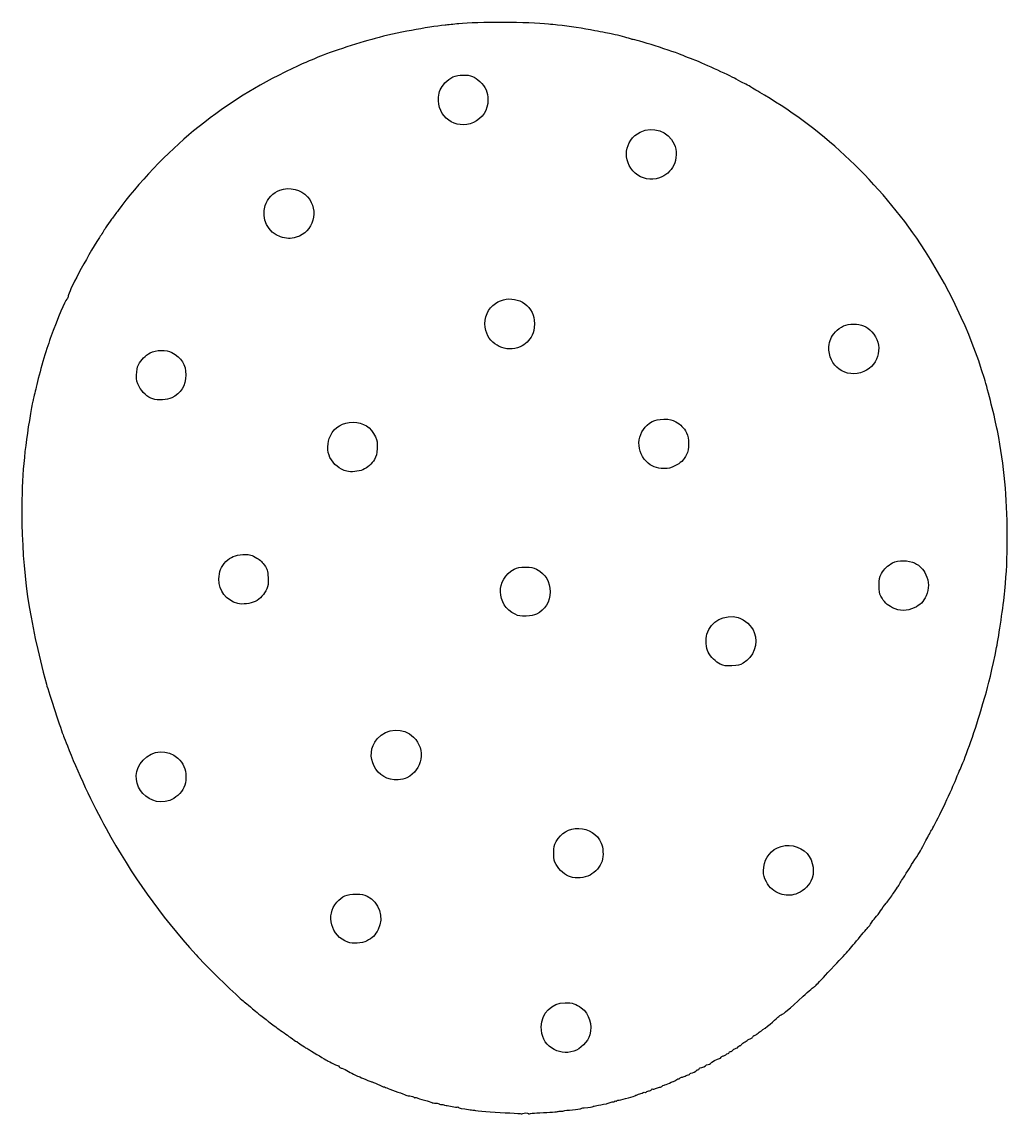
# Model space of a CAD drawing. Header units: centimetres. Extents: x -29.4 to 28.9, y -18.2 to 17.8.
# Drawn here: x -29.37 to 1, y -18.18 to 15.47 of the extents above; entities that cross this region are included whole.
import ezdxf

# ---------------------------------------------------------------- set-up
doc = ezdxf.new("R2010")
doc.units = ezdxf.units.CM
doc.header["$MEASUREMENT"] = 0
doc.layers.add('Layer 1', color=7, linetype='Continuous')

msp = doc.modelspace()

# ---------------------------------------------------------------- linework, layer by layer
at = {"layer": 'Layer 1'}
for points, knots in [([(-13.977, -18.17428), (-13.98546, -18.16583), (-14.14192, -18.15421), (-14.32471, -18.14845), (-14.32471, -18.14845), (-14.71915, -18.13603), (-15.19253, -18.10134), (-15.38552, -18.07071), (-15.38552, -18.07071), (-15.42918, -18.06378), (-15.50207, -18.05342), (-15.54751, -18.04768), (-15.54751, -18.04768), (-15.82382, -18.01279), (-15.90303, -17.9973), (-15.91649, -17.97553), (-15.91649, -17.97553), (-15.92478, -17.9621), (-15.94188, -17.95749), (-15.95448, -17.96527), (-15.95448, -17.96527), (-15.96708, -17.97306), (-16.03472, -17.96619), (-16.10479, -17.95001), (-16.10479, -17.95001), (-16.17486, -17.93382), (-16.25919, -17.9202), (-16.2922, -17.91974), (-16.2922, -17.91974), (-16.32521, -17.91928), (-16.35895, -17.908), (-16.36719, -17.89468), (-16.36719, -17.89468), (-16.37542, -17.88135), (-16.40397, -17.87737), (-16.43063, -17.88583), (-16.43063, -17.88583), (-16.45728, -17.89429), (-16.48675, -17.88882), (-16.49611, -17.87368), (-16.49611, -17.87368), (-16.50547, -17.85854), (-16.55766, -17.84615), (-16.6121, -17.84615), (-16.6121, -17.84615), (-16.66654, -17.84615), (-16.72239, -17.83576), (-16.73622, -17.82307), (-16.73622, -17.82307), (-16.75004, -17.81037), (-16.85065, -17.77898), (-16.95979, -17.75331), (-16.95979, -17.75331), (-17.06893, -17.72763), (-17.17259, -17.69532), (-17.19014, -17.6815), (-17.19014, -17.6815), (-17.2077, -17.66769), (-17.23366, -17.66355), (-17.24785, -17.67232), (-17.24785, -17.67232), (-17.26203, -17.68109), (-17.28015, -17.67772), (-17.28811, -17.66485), (-17.28811, -17.66485), (-17.29607, -17.65197), (-17.35285, -17.63339), (-17.4143, -17.62357), (-17.4143, -17.62357), (-17.47575, -17.61374), (-17.53852, -17.59687), (-17.55379, -17.58608), (-17.55379, -17.58608), (-17.56907, -17.57528), (-17.67086, -17.53847), (-17.78, -17.50426), (-17.78, -17.50426), (-17.88914, -17.47005), (-18.02421, -17.41987), (-18.08016, -17.39275), (-18.08016, -17.39275), (-18.1361, -17.36563), (-18.19448, -17.34344), (-18.20989, -17.34344), (-18.20989, -17.34344), (-18.22529, -17.34344), (-18.31349, -17.30772), (-18.40589, -17.26406), (-18.40589, -17.26406), (-18.49829, -17.22041), (-18.5813, -17.18469), (-18.59036, -17.18469), (-18.59036, -17.18469), (-18.59941, -17.18469), (-18.67975, -17.15359), (-18.76888, -17.11559), (-18.76888, -17.11559), (-18.85801, -17.07758), (-18.95475, -17.03712), (-18.98385, -17.02568), (-18.98385, -17.02568), (-19.07713, -16.989), (-19.21836, -16.91875), (-19.35427, -16.84142), (-19.35427, -16.84142), (-19.42703, -16.80002), (-19.50612, -16.76507), (-19.53003, -16.76375), (-19.53003, -16.76375), (-19.55394, -16.76243), (-19.58036, -16.74349), (-19.58873, -16.72167), (-19.58873, -16.72167), (-19.59711, -16.69984), (-19.62184, -16.68198), (-19.64368, -16.68198), (-19.64368, -16.68198), (-19.66552, -16.68198), (-19.7284, -16.65622), (-19.78341, -16.62474), (-19.78341, -16.62474), (-19.83843, -16.59326), (-19.91916, -16.5495), (-19.96281, -16.5275), (-19.96281, -16.5275), (-20.02841, -16.49444), (-20.34927, -16.30369), (-20.50521, -16.20505), (-20.50521, -16.20505), (-20.52704, -16.19124), (-20.58061, -16.1603), (-20.62427, -16.13629), (-20.62427, -16.13629), (-20.66793, -16.11229), (-20.74703, -16.05856), (-20.80006, -16.0169), (-20.80006, -16.0169), (-20.85308, -15.97523), (-20.90412, -15.94115), (-20.91346, -15.94115), (-20.91346, -15.94115), (-20.92281, -15.94115), (-21.0071, -15.88459), (-21.10077, -15.81547), (-21.10077, -15.81547), (-21.19445, -15.74635), (-21.37322, -15.61835), (-21.49805, -15.53104), (-21.49805, -15.53104), (-21.62287, -15.44373), (-21.75857, -15.34146), (-21.79959, -15.30377), (-21.79959, -15.30377), (-21.84062, -15.26609), (-21.91442, -15.20737), (-21.9636, -15.17328), (-21.9636, -15.17328), (-22.01278, -15.1392), (-22.1066, -15.06599), (-22.17208, -15.0106), (-22.17208, -15.0106), (-22.42172, -14.79943), (-22.47978, -14.75081), (-22.59359, -14.65755), (-22.59359, -14.65755), (-22.80292, -14.48604), (-23.74543, -13.56185), (-23.99834, -13.28011), (-23.99834, -13.28011), (-25.13475, -12.01421), (-25.95926, -10.85657), (-26.77652, -9.37948), (-26.77652, -9.37948), (-27.17091, -8.66668), (-27.6869, -7.56451), (-27.96565, -6.83948), (-27.96565, -6.83948), (-28.0132, -6.71579), (-28.06765, -6.57886), (-28.08664, -6.53521), (-28.08664, -6.53521), (-28.14694, -6.3966), (-28.54159, -5.19605), (-28.61284, -4.93448), (-28.61284, -4.93448), (-29.14966, -2.96375), (-29.36732, -1.45016), (-29.3696, 0.32799), (-29.3696, 0.32799), (-29.37105, 1.46091), (-29.30039, 2.27554), (-29.10313, 3.3999), (-29.10313, 3.3999), (-29.07377, 3.56724), (-29.03859, 3.75179), (-29.02495, 3.81), (-29.02495, 3.81), (-29.01131, 3.86821), (-28.96868, 4.05276), (-28.93022, 4.2201), (-28.93022, 4.2201), (-28.83577, 4.63108), (-28.61282, 5.39673), (-28.49491, 5.715), (-28.49491, 5.715), (-28.24227, 6.39696), (-28.0451, 6.86613), (-27.9863, 6.92523), (-27.9863, 6.92523), (-27.96084, 6.95083), (-27.94, 6.99695), (-27.94, 7.02771), (-27.94, 7.02771), (-27.94, 7.15303), (-27.3852, 8.19278), (-26.98012, 8.82663), (-26.98012, 8.82663), (-26.9187, 8.92275), (-26.83272, 9.05778), (-26.78906, 9.1267), (-26.78906, 9.1267), (-26.74541, 9.19562), (-26.66206, 9.31587), (-26.60385, 9.39393), (-26.60385, 9.39393), (-26.54565, 9.47199), (-26.45635, 9.59283), (-26.40542, 9.66246), (-26.40542, 9.66246), (-25.81384, 10.47123), (-24.85608, 11.47801), (-24.07637, 12.11069), (-24.07637, 12.11069), (-23.15139, 12.86127), (-22.32075, 13.39635), (-21.26591, 13.92114), (-21.26591, 13.92114), (-21.05128, 14.02793), (-20.75958, 14.16377), (-20.61768, 14.22302), (-20.61768, 14.22302), (-20.47578, 14.28228), (-20.33588, 14.34178), (-20.30677, 14.35526), (-20.30677, 14.35526), (-20.02174, 14.48729), (-19.01517, 14.82194), (-18.48115, 14.96223), (-18.48115, 14.96223), (-17.83023, 15.13323), (-16.86772, 15.31581), (-16.32479, 15.37126), (-16.32479, 15.37126), (-16.24476, 15.37943), (-16.05426, 15.39894), (-15.90146, 15.4146), (-15.90146, 15.4146), (-15.33316, 15.47284), (-13.7415, 15.4649), (-13.13656, 15.40079), (-13.13656, 15.40079), (-13.0638, 15.39308), (-12.93879, 15.37999), (-12.85875, 15.37172), (-12.85875, 15.37172), (-12.48858, 15.33342), (-12.07163, 15.27094), (-11.70781, 15.19923), (-11.70781, 15.19923), (-11.48953, 15.15621), (-11.24545, 15.10824), (-11.16542, 15.09264), (-11.16542, 15.09264), (-10.96217, 15.05301), (-10.71472, 14.9886), (-10.63625, 14.9549), (-10.63625, 14.9549), (-10.59987, 14.93928), (-10.56016, 14.92891), (-10.54801, 14.93186), (-10.54801, 14.93186), (-10.49265, 14.94531), (-9.25085, 14.54976), (-8.9826, 14.43323), (-8.9826, 14.43323), (-8.9244, 14.40795), (-8.78747, 14.35399), (-8.67833, 14.31332), (-8.67833, 14.31332), (-8.44518, 14.22644), (-7.60273, 13.84059), (-7.35542, 13.7074), (-7.35542, 13.7074), (-7.26083, 13.65646), (-7.14339, 13.59576), (-7.09445, 13.57251), (-7.09445, 13.57251), (-7.04551, 13.54925), (-6.96217, 13.50282), (-6.90925, 13.46933), (-6.90925, 13.46933), (-6.85632, 13.43584), (-6.66419, 13.32091), (-6.48229, 13.21394), (-6.48229, 13.21394), (-4.62468, 12.12155), (-2.91494, 10.49341), (-1.66791, 8.62933), (-1.66791, 8.62933), (-0.83489, 7.38412), (-0.14396, 5.92911), (0.30035, 4.4844), (0.30035, 4.4844), (0.40873, 4.13198), (0.62431, 3.26336), (0.69924, 2.87717), (0.69924, 2.87717), (0.91934, 1.74273), (1.00033, 0.87741), (0.99948, -0.33073), (0.99948, -0.33073), (0.99888, -1.17782), (0.98916, -1.40711), (0.92599, -2.06375), (0.92599, -2.06375), (0.88054, -2.53611), (0.75303, -3.41613), (0.67295, -3.81), (0.67295, -3.81), (0.54984, -4.41547), (0.40103, -5.0527), (0.33003, -5.27844), (0.33003, -5.27844), (0.30943, -5.34392), (0.27575, -5.45703), (0.25518, -5.52979), (0.25518, -5.52979), (0.09487, -6.09693), (-0.24221, -7.0846), (-0.39498, -7.43479), (-0.39498, -7.43479), (-0.40767, -7.4639), (-0.44352, -7.54511), (-0.47464, -7.61528), (-0.47464, -7.61528), (-0.50576, -7.68545), (-0.56525, -7.82832), (-0.60685, -7.93278), (-0.60685, -7.93278), (-0.73596, -8.25704), (-1.19842, -9.22354), (-1.31401, -9.41068), (-1.31401, -9.41068), (-1.34708, -9.46422), (-1.43196, -9.619), (-1.50263, -9.75464), (-1.50263, -9.75464), (-1.66286, -10.06214), (-1.67545, -10.08363), (-1.84547, -10.33989), (-1.84547, -10.33989), (-1.92187, -10.45504), (-1.98438, -10.55458), (-1.98438, -10.56109), (-1.98438, -10.56109), (-1.98438, -10.5676), (-2.04085, -10.65861), (-2.10987, -10.76333), (-2.10987, -10.76333), (-2.25044, -10.97664), (-2.29091, -11.04154), (-2.31935, -11.09927), (-2.31935, -11.09927), (-2.3301, -11.1211), (-2.34856, -11.15086), (-2.36038, -11.16542), (-2.36038, -11.16542), (-2.37219, -11.17997), (-2.43662, -11.27514), (-2.50355, -11.37692), (-2.50355, -11.37692), (-2.57049, -11.47869), (-2.67004, -11.61562), (-2.72478, -11.68119), (-2.72478, -11.68119), (-2.77952, -11.74676), (-2.85856, -11.8545), (-2.90043, -11.9206), (-2.90043, -11.9206), (-2.9423, -11.9867), (-3.01593, -12.08195), (-3.06404, -12.13227), (-3.06404, -12.13227), (-3.11216, -12.18258), (-3.17019, -12.25875), (-3.193, -12.30154), (-3.193, -12.30154), (-3.21581, -12.34433), (-3.255, -12.3979), (-3.28008, -12.4206), (-3.28008, -12.4206), (-3.30516, -12.4433), (-3.44321, -12.60475), (-3.58686, -12.77938), (-3.58686, -12.77938), (-3.9081, -13.16989), (-3.93972, -13.20507), (-4.52438, -13.82288), (-4.52438, -13.82288), (-4.72083, -14.03047), (-4.88752, -14.20922), (-4.89479, -14.22009), (-4.89479, -14.22009), (-4.90207, -14.23098), (-4.92197, -14.24464), (-4.93901, -14.25046), (-4.93901, -14.25046), (-4.95605, -14.25628), (-5.11326, -14.39201), (-5.28835, -14.55208), (-5.28835, -14.55208), (-5.74781, -14.97213), (-5.87679, -15.08149), (-5.96828, -15.12854), (-5.96828, -15.12854), (-6.013, -15.15154), (-6.06586, -15.18998), (-6.08575, -15.21395), (-6.08575, -15.21395), (-6.13114, -15.26863), (-6.47184, -15.54565), (-6.57623, -15.61275), (-6.57623, -15.61275), (-6.61915, -15.64034), (-6.67735, -15.68384), (-6.70556, -15.70942), (-6.70556, -15.70942), (-6.73377, -15.73501), (-6.7696, -15.75594), (-6.78519, -15.75594), (-6.78519, -15.75594), (-6.80077, -15.75594), (-6.82839, -15.77975), (-6.84657, -15.80885), (-6.84657, -15.80885), (-6.86474, -15.83796), (-6.89652, -15.86177), (-6.91719, -15.86177), (-6.91719, -15.86177), (-6.93785, -15.86177), (-6.97108, -15.87809), (-6.99102, -15.89803), (-6.99102, -15.89803), (-7.01096, -15.91797), (-7.06539, -15.95399), (-7.11197, -15.97808), (-7.11197, -15.97808), (-7.15855, -16.00217), (-7.19667, -16.03348), (-7.19667, -16.04766), (-7.19667, -16.04766), (-7.19667, -16.06184), (-7.2149, -16.07344), (-7.23718, -16.07344), (-7.23718, -16.07344), (-7.25947, -16.07344), (-7.28456, -16.0913), (-7.29293, -16.11313), (-7.29293, -16.11313), (-7.30131, -16.13495), (-7.32805, -16.15281), (-7.35237, -16.15281), (-7.35237, -16.15281), (-7.37668, -16.15281), (-7.41696, -16.17663), (-7.44188, -16.20573), (-7.44188, -16.20573), (-7.4668, -16.23483), (-7.50517, -16.25865), (-7.52714, -16.25865), (-7.52714, -16.25865), (-7.54911, -16.25865), (-7.56708, -16.27055), (-7.56708, -16.2851), (-7.56708, -16.2851), (-7.56708, -16.29966), (-7.58348, -16.31156), (-7.60353, -16.31156), (-7.60353, -16.31156), (-7.62358, -16.31156), (-7.6548, -16.32942), (-7.67292, -16.35125), (-7.67292, -16.35125), (-7.69103, -16.37308), (-7.72694, -16.39094), (-7.7527, -16.39094), (-7.7527, -16.39094), (-7.77847, -16.39094), (-7.8064, -16.4088), (-7.81478, -16.43063), (-7.81478, -16.43063), (-7.82315, -16.45245), (-7.84711, -16.47031), (-7.86802, -16.47031), (-7.86802, -16.47031), (-7.92312, -16.47031), (-8.12714, -16.58356), (-8.1421, -16.62245), (-8.1421, -16.62245), (-8.1491, -16.64064), (-8.18332, -16.65552), (-8.21814, -16.65552), (-8.21814, -16.65552), (-8.25297, -16.65552), (-8.28155, -16.66445), (-8.28166, -16.67536), (-8.28166, -16.67536), (-8.28191, -16.69913), (-8.41004, -16.76135), (-8.45871, -16.76135), (-8.45871, -16.76135), (-8.47764, -16.76135), (-8.49313, -16.77326), (-8.49313, -16.78781), (-8.49313, -16.78781), (-8.49313, -16.80236), (-8.51098, -16.81427), (-8.53281, -16.81427), (-8.53281, -16.81427), (-8.55464, -16.81427), (-8.57259, -16.8232), (-8.57271, -16.83411), (-8.57271, -16.83411), (-8.57295, -16.85788), (-8.70108, -16.9201), (-8.74975, -16.9201), (-8.74975, -16.9201), (-8.76868, -16.9201), (-8.78417, -16.93201), (-8.78417, -16.94656), (-8.78417, -16.94656), (-8.78417, -16.96111), (-8.79905, -16.97309), (-8.81724, -16.97318), (-8.81724, -16.97318), (-8.83543, -16.97327), (-8.88483, -16.99135), (-8.92701, -17.01334), (-8.92701, -17.01334), (-8.96919, -17.03534), (-9.0099, -17.04715), (-9.01747, -17.03958), (-9.01747, -17.03958), (-9.02503, -17.03201), (-9.05303, -17.04555), (-9.07968, -17.06967), (-9.07968, -17.06967), (-9.10632, -17.09378), (-9.12813, -17.10491), (-9.12813, -17.09438), (-9.12813, -17.09438), (-9.12813, -17.08386), (-9.16384, -17.10068), (-9.2075, -17.13177), (-9.2075, -17.13177), (-9.25116, -17.16286), (-9.28688, -17.18247), (-9.28688, -17.17536), (-9.28688, -17.17536), (-9.28688, -17.16824), (-9.34108, -17.19124), (-9.40734, -17.22647), (-9.40734, -17.22647), (-9.47359, -17.2617), (-9.54999, -17.29052), (-9.57711, -17.29052), (-9.57711, -17.29052), (-9.60423, -17.29052), (-9.63085, -17.30379), (-9.63625, -17.32), (-9.63625, -17.32), (-9.64166, -17.33622), (-9.67689, -17.35286), (-9.71454, -17.357), (-9.71454, -17.357), (-9.7522, -17.36113), (-9.80854, -17.37818), (-9.83976, -17.39489), (-9.83976, -17.39489), (-9.87097, -17.41159), (-9.90825, -17.418), (-9.92261, -17.40913), (-9.92261, -17.40913), (-9.93696, -17.40026), (-9.95486, -17.40904), (-9.96239, -17.42865), (-9.96239, -17.42865), (-9.96991, -17.44825), (-10.00852, -17.46697), (-10.04819, -17.47024), (-10.04819, -17.47024), (-10.08786, -17.47351), (-10.12431, -17.48806), (-10.12919, -17.50258), (-10.12919, -17.50258), (-10.13407, -17.5171), (-10.14895, -17.52225), (-10.16226, -17.51402), (-10.16226, -17.51402), (-10.17557, -17.50579), (-10.20134, -17.50836), (-10.21953, -17.51973), (-10.21953, -17.51973), (-10.23772, -17.53109), (-10.26842, -17.54278), (-10.28774, -17.54571), (-10.28774, -17.54571), (-10.30707, -17.54864), (-10.34279, -17.55985), (-10.36712, -17.57062), (-10.36712, -17.57062), (-10.39145, -17.5814), (-10.41731, -17.59228), (-10.42458, -17.59479), (-10.42458, -17.59479), (-10.43186, -17.59731), (-10.45567, -17.60719), (-10.4775, -17.61676), (-10.4775, -17.61676), (-10.57799, -17.66083), (-10.96249, -17.76449), (-10.9816, -17.75268), (-10.9816, -17.75268), (-10.99338, -17.7454), (-11.01061, -17.75175), (-11.0199, -17.76677), (-11.0199, -17.76677), (-11.02918, -17.7818), (-11.04704, -17.78775), (-11.05958, -17.78), (-11.05958, -17.78), (-11.07212, -17.77225), (-11.08998, -17.7782), (-11.09927, -17.79323), (-11.09927, -17.79323), (-11.10856, -17.80825), (-11.12624, -17.81432), (-11.13857, -17.8067), (-11.13857, -17.8067), (-11.15089, -17.79908), (-11.19472, -17.80701), (-11.23596, -17.82431), (-11.23596, -17.82431), (-11.2772, -17.84161), (-11.3288, -17.85875), (-11.35062, -17.8624), (-11.35062, -17.8624), (-11.62489, -17.90822), (-11.73699, -17.93185), (-11.75982, -17.94868), (-11.75982, -17.94868), (-11.78659, -17.9684), (-11.85195, -17.97737), (-12.03854, -17.98693), (-12.03854, -17.98693), (-12.08947, -17.98953), (-12.13879, -18.00219), (-12.14812, -18.01505), (-12.14812, -18.01505), (-12.15746, -18.02791), (-12.27052, -18.04376), (-12.39936, -18.05028), (-12.39936, -18.05028), (-12.5282, -18.05679), (-12.64558, -18.07077), (-12.6602, -18.08134), (-12.6602, -18.08134), (-12.67481, -18.09192), (-12.71654, -18.09763), (-12.75292, -18.09404), (-12.75292, -18.09404), (-12.7893, -18.09045), (-12.83692, -18.09466), (-12.85875, -18.10339), (-12.85875, -18.10339), (-12.88058, -18.11213), (-12.98773, -18.12293), (-13.09688, -18.1274), (-13.09688, -18.1274), (-13.20602, -18.13188), (-13.3847, -18.13937), (-13.49395, -18.14406), (-13.49395, -18.14406), (-13.6032, -18.14876), (-13.70738, -18.16174), (-13.72546, -18.17291), (-13.72546, -18.17291), (-13.74354, -18.18408), (-13.75833, -18.18211), (-13.75833, -18.16851), (-13.75833, -18.16851), (-13.75833, -18.13709), (-13.8944, -18.13539), (-13.93275, -18.16633), (-13.93275, -18.16633), (-13.94864, -18.17915), (-13.96855, -18.18273), (-13.977, -18.17428)], [0, 0, 0, 0, 0.00561798, 0.00561798, 0.00561798, 0.00561798, 0.01123596, 0.01123596, 0.01123596, 0.01123596, 0.01685393, 0.01685393, 0.01685393, 0.01685393, 0.02247191, 0.02247191, 0.02247191, 0.02247191, 0.02808989, 0.02808989, 0.02808989, 0.02808989, 0.03370787, 0.03370787, 0.03370787, 0.03370787, 0.03932584, 0.03932584, 0.03932584, 0.03932584, 0.04494382, 0.04494382, 0.04494382, 0.04494382, 0.0505618, 0.0505618, 0.0505618, 0.0505618, 0.05617978, 0.05617978, 0.05617978, 0.05617978, 0.06179775, 0.06179775, 0.06179775, 0.06179775, 0.06741573, 0.06741573, 0.06741573, 0.06741573, 0.07303371, 0.07303371, 0.07303371, 0.07303371, 0.07865169, 0.07865169, 0.07865169, 0.07865169, 0.08426966, 0.08426966, 0.08426966, 0.08426966, 0.08988764, 0.08988764, 0.08988764, 0.08988764, 0.09550562, 0.09550562, 0.09550562, 0.09550562, 0.1011236, 0.1011236, 0.1011236, 0.1011236, 0.10674157, 0.10674157, 0.10674157, 0.10674157, 0.11235955, 0.11235955, 0.11235955, 0.11235955, 0.11797753, 0.11797753, 0.11797753, 0.11797753, 0.12359551, 0.12359551, 0.12359551, 0.12359551, 0.12921348, 0.12921348, 0.12921348, 0.12921348, 0.13483146, 0.13483146, 0.13483146, 0.13483146, 0.14044944, 0.14044944, 0.14044944, 0.14044944, 0.14606742, 0.14606742, 0.14606742, 0.14606742, 0.15168539, 0.15168539, 0.15168539, 0.15168539, 0.15730337, 0.15730337, 0.15730337, 0.15730337, 0.16292135, 0.16292135, 0.16292135, 0.16292135, 0.16853933, 0.16853933, 0.16853933, 0.16853933, 0.1741573, 0.1741573, 0.1741573, 0.1741573, 0.17977528, 0.17977528, 0.17977528, 0.17977528, 0.18539326, 0.18539326, 0.18539326, 0.18539326, 0.19101124, 0.19101124, 0.19101124, 0.19101124, 0.19662921, 0.19662921, 0.19662921, 0.19662921, 0.20224719, 0.20224719, 0.20224719, 0.20224719, 0.20786517, 0.20786517, 0.20786517, 0.20786517, 0.21348315, 0.21348315, 0.21348315, 0.21348315, 0.21910112, 0.21910112, 0.21910112, 0.21910112, 0.2247191, 0.2247191, 0.2247191, 0.2247191, 0.23033708, 0.23033708, 0.23033708, 0.23033708, 0.23595506, 0.23595506, 0.23595506, 0.23595506, 0.24157303, 0.24157303, 0.24157303, 0.24157303, 0.24719101, 0.24719101, 0.24719101, 0.24719101, 0.25280899, 0.25280899, 0.25280899, 0.25280899, 0.25842697, 0.25842697, 0.25842697, 0.25842697, 0.26404494, 0.26404494, 0.26404494, 0.26404494, 0.26966292, 0.26966292, 0.26966292, 0.26966292, 0.2752809, 0.2752809, 0.2752809, 0.2752809, 0.28089888, 0.28089888, 0.28089888, 0.28089888, 0.28651685, 0.28651685, 0.28651685, 0.28651685, 0.29213483, 0.29213483, 0.29213483, 0.29213483, 0.29775281, 0.29775281, 0.29775281, 0.29775281, 0.30337079, 0.30337079, 0.30337079, 0.30337079, 0.30898876, 0.30898876, 0.30898876, 0.30898876, 0.31460674, 0.31460674, 0.31460674, 0.31460674, 0.32022472, 0.32022472, 0.32022472, 0.32022472, 0.3258427, 0.3258427, 0.3258427, 0.3258427, 0.33146067, 0.33146067, 0.33146067, 0.33146067, 0.33707865, 0.33707865, 0.33707865, 0.33707865, 0.34269663, 0.34269663, 0.34269663, 0.34269663, 0.34831461, 0.34831461, 0.34831461, 0.34831461, 0.35393258, 0.35393258, 0.35393258, 0.35393258, 0.35955056, 0.35955056, 0.35955056, 0.35955056, 0.36516854, 0.36516854, 0.36516854, 0.36516854, 0.37078652, 0.37078652, 0.37078652, 0.37078652, 0.37640449, 0.37640449, 0.37640449, 0.37640449, 0.38202247, 0.38202247, 0.38202247, 0.38202247, 0.38764045, 0.38764045, 0.38764045, 0.38764045, 0.39325843, 0.39325843, 0.39325843, 0.39325843, 0.3988764, 0.3988764, 0.3988764, 0.3988764, 0.40449438, 0.40449438, 0.40449438, 0.40449438, 0.41011236, 0.41011236, 0.41011236, 0.41011236, 0.41573034, 0.41573034, 0.41573034, 0.41573034, 0.42134831, 0.42134831, 0.42134831, 0.42134831, 0.42696629, 0.42696629, 0.42696629, 0.42696629, 0.43258427, 0.43258427, 0.43258427, 0.43258427, 0.43820225, 0.43820225, 0.43820225, 0.43820225, 0.44382022, 0.44382022, 0.44382022, 0.44382022, 0.4494382, 0.4494382, 0.4494382, 0.4494382, 0.45505618, 0.45505618, 0.45505618, 0.45505618, 0.46067416, 0.46067416, 0.46067416, 0.46067416, 0.46629213, 0.46629213, 0.46629213, 0.46629213, 0.47191011, 0.47191011, 0.47191011, 0.47191011, 0.47752809, 0.47752809, 0.47752809, 0.47752809, 0.48314607, 0.48314607, 0.48314607, 0.48314607, 0.48876404, 0.48876404, 0.48876404, 0.48876404, 0.49438202, 0.49438202, 0.49438202, 0.49438202, 0.5, 0.5, 0.5, 0.5, 0.50561798, 0.50561798, 0.50561798, 0.50561798, 0.51123596, 0.51123596, 0.51123596, 0.51123596, 0.51685393, 0.51685393, 0.51685393, 0.51685393, 0.52247191, 0.52247191, 0.52247191, 0.52247191, 0.52808989, 0.52808989, 0.52808989, 0.52808989, 0.53370787, 0.53370787, 0.53370787, 0.53370787, 0.53932584, 0.53932584, 0.53932584, 0.53932584, 0.54494382, 0.54494382, 0.54494382, 0.54494382, 0.5505618, 0.5505618, 0.5505618, 0.5505618, 0.55617978, 0.55617978, 0.55617978, 0.55617978, 0.56179775, 0.56179775, 0.56179775, 0.56179775, 0.56741573, 0.56741573, 0.56741573, 0.56741573, 0.57303371, 0.57303371, 0.57303371, 0.57303371, 0.57865169, 0.57865169, 0.57865169, 0.57865169, 0.58426966, 0.58426966, 0.58426966, 0.58426966, 0.58988764, 0.58988764, 0.58988764, 0.58988764, 0.59550562, 0.59550562, 0.59550562, 0.59550562, 0.6011236, 0.6011236, 0.6011236, 0.6011236, 0.60674157, 0.60674157, 0.60674157, 0.60674157, 0.61235955, 0.61235955, 0.61235955, 0.61235955, 0.61797753, 0.61797753, 0.61797753, 0.61797753, 0.62359551, 0.62359551, 0.62359551, 0.62359551, 0.62921348, 0.62921348, 0.62921348, 0.62921348, 0.63483146, 0.63483146, 0.63483146, 0.63483146, 0.64044944, 0.64044944, 0.64044944, 0.64044944, 0.64606742, 0.64606742, 0.64606742, 0.64606742, 0.65168539, 0.65168539, 0.65168539, 0.65168539, 0.65730337, 0.65730337, 0.65730337, 0.65730337, 0.66292135, 0.66292135, 0.66292135, 0.66292135, 0.66853933, 0.66853933, 0.66853933, 0.66853933, 0.6741573, 0.6741573, 0.6741573, 0.6741573, 0.67977528, 0.67977528, 0.67977528, 0.67977528, 0.68539326, 0.68539326, 0.68539326, 0.68539326, 0.69101124, 0.69101124, 0.69101124, 0.69101124, 0.69662921, 0.69662921, 0.69662921, 0.69662921, 0.70224719, 0.70224719, 0.70224719, 0.70224719, 0.70786517, 0.70786517, 0.70786517, 0.70786517, 0.71348315, 0.71348315, 0.71348315, 0.71348315, 0.71910112, 0.71910112, 0.71910112, 0.71910112, 0.7247191, 0.7247191, 0.7247191, 0.7247191, 0.73033708, 0.73033708, 0.73033708, 0.73033708, 0.73595506, 0.73595506, 0.73595506, 0.73595506, 0.74157303, 0.74157303, 0.74157303, 0.74157303, 0.74719101, 0.74719101, 0.74719101, 0.74719101, 0.75280899, 0.75280899, 0.75280899, 0.75280899, 0.75842697, 0.75842697, 0.75842697, 0.75842697, 0.76404494, 0.76404494, 0.76404494, 0.76404494, 0.76966292, 0.76966292, 0.76966292, 0.76966292, 0.7752809, 0.7752809, 0.7752809, 0.7752809, 0.78089888, 0.78089888, 0.78089888, 0.78089888, 0.78651685, 0.78651685, 0.78651685, 0.78651685, 0.79213483, 0.79213483, 0.79213483, 0.79213483, 0.79775281, 0.79775281, 0.79775281, 0.79775281, 0.80337079, 0.80337079, 0.80337079, 0.80337079, 0.80898876, 0.80898876, 0.80898876, 0.80898876, 0.81460674, 0.81460674, 0.81460674, 0.81460674, 0.82022472, 0.82022472, 0.82022472, 0.82022472, 0.8258427, 0.8258427, 0.8258427, 0.8258427, 0.83146067, 0.83146067, 0.83146067, 0.83146067, 0.83707865, 0.83707865, 0.83707865, 0.83707865, 0.84269663, 0.84269663, 0.84269663, 0.84269663, 0.84831461, 0.84831461, 0.84831461, 0.84831461, 0.85393258, 0.85393258, 0.85393258, 0.85393258, 0.85955056, 0.85955056, 0.85955056, 0.85955056, 0.86516854, 0.86516854, 0.86516854, 0.86516854, 0.87078652, 0.87078652, 0.87078652, 0.87078652, 0.87640449, 0.87640449, 0.87640449, 0.87640449, 0.88202247, 0.88202247, 0.88202247, 0.88202247, 0.88764045, 0.88764045, 0.88764045, 0.88764045, 0.89325843, 0.89325843, 0.89325843, 0.89325843, 0.8988764, 0.8988764, 0.8988764, 0.8988764, 0.90449438, 0.90449438, 0.90449438, 0.90449438, 0.91011236, 0.91011236, 0.91011236, 0.91011236, 0.91573034, 0.91573034, 0.91573034, 0.91573034, 0.92134831, 0.92134831, 0.92134831, 0.92134831, 0.92696629, 0.92696629, 0.92696629, 0.92696629, 0.93258427, 0.93258427, 0.93258427, 0.93258427, 0.93820225, 0.93820225, 0.93820225, 0.93820225, 0.94382022, 0.94382022, 0.94382022, 0.94382022, 0.9494382, 0.9494382, 0.9494382, 0.9494382, 0.95505618, 0.95505618, 0.95505618, 0.95505618, 0.96067416, 0.96067416, 0.96067416, 0.96067416, 0.96629213, 0.96629213, 0.96629213, 0.96629213, 0.97191011, 0.97191011, 0.97191011, 0.97191011, 0.97752809, 0.97752809, 0.97752809, 0.97752809, 0.98314607, 0.98314607, 0.98314607, 0.98314607, 0.98876404, 0.98876404, 0.98876404, 0.98876404, 1, 1, 1, 1]), ([(-15.45167, 12.37232), (-15.17288, 12.4952), (-15.00239, 12.76011), (-15.00239, 13.07042), (-15.00239, 13.07042), (-15.00239, 13.30479), (-15.07761, 13.47564), (-15.25082, 13.63467), (-15.25082, 13.63467), (-15.42221, 13.79204), (-15.5312, 13.83405), (-15.76917, 13.83447), (-15.76917, 13.83447), (-16.00584, 13.83489), (-16.17791, 13.76009), (-16.33159, 13.58999), (-16.33159, 13.58999), (-16.46794, 13.43907), (-16.51509, 13.33426), (-16.52996, 13.14908), (-16.52996, 13.14908), (-16.57823, 12.54765), (-15.99958, 12.13081), (-15.45167, 12.37232)], [0, 0, 0, 0, 0.14285714, 0.14285714, 0.14285714, 0.14285714, 0.28571429, 0.28571429, 0.28571429, 0.28571429, 0.42857143, 0.42857143, 0.42857143, 0.42857143, 0.57142857, 0.57142857, 0.57142857, 0.57142857, 0.71428571, 0.71428571, 0.71428571, 0.71428571, 1, 1, 1, 1]), ([(-9.71192, 10.66716), (-9.53702, 10.72364), (-9.36284, 10.8773), (-9.27587, 11.05184), (-9.27587, 11.05184), (-9.18654, 11.2311), (-9.18048, 11.52632), (-9.26241, 11.70781), (-9.26241, 11.70781), (-9.44086, 12.10317), (-9.92137, 12.27262), (-10.31136, 12.07774), (-10.31136, 12.07774), (-10.80456, 11.83129), (-10.88269, 11.18207), (-10.46356, 10.81313), (-10.46356, 10.81313), (-10.25443, 10.62904), (-9.98933, 10.57756), (-9.71192, 10.66716)], [0, 0, 0, 0, 0.16666667, 0.16666667, 0.16666667, 0.16666667, 0.33333333, 0.33333333, 0.33333333, 0.33333333, 0.5, 0.5, 0.5, 0.5, 0.66666667, 0.66666667, 0.66666667, 0.66666667, 1, 1, 1, 1]), ([(-20.91092, 8.83691), (-20.384, 8.99339), (-20.1954, 9.66227), (-20.56107, 10.07769), (-20.56107, 10.07769), (-20.76719, 10.31186), (-21.10568, 10.39462), (-21.4197, 10.28763), (-21.4197, 10.28763), (-21.61315, 10.22171), (-21.81173, 10.01289), (-21.86931, 9.81481), (-21.86931, 9.81481), (-21.99145, 9.39466), (-21.79095, 8.9828), (-21.39824, 8.84713), (-21.39824, 8.84713), (-21.22757, 8.78817), (-21.0851, 8.78518), (-20.91092, 8.83691)], [0, 0, 0, 0, 0.16666667, 0.16666667, 0.16666667, 0.16666667, 0.33333333, 0.33333333, 0.33333333, 0.33333333, 0.5, 0.5, 0.5, 0.5, 0.66666667, 0.66666667, 0.66666667, 0.66666667, 1, 1, 1, 1]), ([(-14.01043, 5.46059), (-13.852, 5.53067), (-13.71866, 5.65824), (-13.64105, 5.81398), (-13.64105, 5.81398), (-13.58492, 5.92662), (-13.57313, 5.98752), (-13.57313, 6.16479), (-13.57313, 6.16479), (-13.57313, 6.34206), (-13.58492, 6.40296), (-13.64105, 6.51561), (-13.64105, 6.51561), (-13.86578, 6.96658), (-14.46317, 7.07532), (-14.85002, 6.73566), (-14.85002, 6.73566), (-15.05447, 6.55615), (-15.14885, 6.22724), (-15.07188, 5.96247), (-15.07188, 5.96247), (-14.93815, 5.50247), (-14.44398, 5.26881), (-14.01043, 5.46059)], [0, 0, 0, 0, 0.14285714, 0.14285714, 0.14285714, 0.14285714, 0.28571429, 0.28571429, 0.28571429, 0.28571429, 0.42857143, 0.42857143, 0.42857143, 0.42857143, 0.57142857, 0.57142857, 0.57142857, 0.57142857, 0.71428571, 0.71428571, 0.71428571, 0.71428571, 1, 1, 1, 1]), ([(-3.42173, 4.69554), (-2.93316, 4.91115), (-2.8036, 5.54212), (-3.16983, 5.92234), (-3.16983, 5.92234), (-3.33223, 6.09094), (-3.49836, 6.16191), (-3.73063, 6.16191), (-3.73063, 6.16191), (-3.96732, 6.16191), (-4.13962, 6.0869), (-4.29305, 5.91707), (-4.29305, 5.91707), (-4.43223, 5.76301), (-4.47784, 5.6584), (-4.49198, 5.46078), (-4.49198, 5.46078), (-4.53417, 4.8711), (-3.95778, 4.45898), (-3.42173, 4.69554)], [0, 0, 0, 0, 0.16666667, 0.16666667, 0.16666667, 0.16666667, 0.33333333, 0.33333333, 0.33333333, 0.33333333, 0.5, 0.5, 0.5, 0.5, 0.66666667, 0.66666667, 0.66666667, 0.66666667, 1, 1, 1, 1]), ([(-24.75177, 3.88647), (-24.46861, 4.02073), (-24.31674, 4.26647), (-24.31579, 4.59194), (-24.31579, 4.59194), (-24.31487, 4.90938), (-24.45187, 5.12973), (-24.74589, 5.28369), (-24.74589, 5.28369), (-24.91491, 5.3722), (-25.23314, 5.36707), (-25.41323, 5.27294), (-25.41323, 5.27294), (-25.57133, 5.1903), (-25.68995, 5.06986), (-25.77262, 4.90802), (-25.77262, 4.90802), (-25.81957, 4.81611), (-25.83379, 4.74329), (-25.835, 4.58872), (-25.835, 4.58872), (-25.83635, 4.41632), (-25.82546, 4.36676), (-25.75672, 4.23228), (-25.75672, 4.23228), (-25.67211, 4.06678), (-25.4924, 3.90527), (-25.33724, 3.85529), (-25.33724, 3.85529), (-25.17569, 3.80325), (-24.89585, 3.81816), (-24.75177, 3.88647)], [0, 0, 0, 0, 0.11111111, 0.11111111, 0.11111111, 0.11111111, 0.22222222, 0.22222222, 0.22222222, 0.22222222, 0.33333333, 0.33333333, 0.33333333, 0.33333333, 0.44444444, 0.44444444, 0.44444444, 0.44444444, 0.55555556, 0.55555556, 0.55555556, 0.55555556, 0.66666667, 0.66666667, 0.66666667, 0.66666667, 0.77777778, 0.77777778, 0.77777778, 0.77777778, 1, 1, 1, 1]), ([(-18.86179, 1.67308), (-18.70431, 1.74306), (-18.58658, 1.84723), (-18.50212, 1.99134), (-18.50212, 1.99134), (-18.44537, 2.08818), (-18.42929, 2.15453), (-18.42009, 2.32981), (-18.42009, 2.32981), (-18.41003, 2.5214), (-18.41669, 2.56499), (-18.475, 2.68943), (-18.475, 2.68943), (-18.61176, 2.98129), (-18.84712, 3.13459), (-19.15912, 3.13505), (-19.15912, 3.13505), (-19.48449, 3.13553), (-19.72776, 2.99125), (-19.86179, 2.7183), (-19.86179, 2.7183), (-19.96094, 2.51638), (-19.96545, 2.23267), (-19.87241, 2.05052), (-19.87241, 2.05052), (-19.76317, 1.83667), (-19.57592, 1.68254), (-19.35427, 1.624), (-19.35427, 1.624), (-19.2322, 1.59177), (-18.99062, 1.61584), (-18.86179, 1.67308)], [0, 0, 0, 0, 0.11111111, 0.11111111, 0.11111111, 0.11111111, 0.22222222, 0.22222222, 0.22222222, 0.22222222, 0.33333333, 0.33333333, 0.33333333, 0.33333333, 0.44444444, 0.44444444, 0.44444444, 0.44444444, 0.55555556, 0.55555556, 0.55555556, 0.55555556, 0.66666667, 0.66666667, 0.66666667, 0.66666667, 0.77777778, 0.77777778, 0.77777778, 0.77777778, 1, 1, 1, 1]), ([(-9.23924, 1.78747), (-9.06746, 1.87331), (-8.97657, 1.96313), (-8.88244, 2.14004), (-8.88244, 2.14004), (-8.79938, 2.29616), (-8.79938, 2.65155), (-8.88244, 2.80766), (-8.88244, 2.80766), (-8.97129, 2.97466), (-9.0576, 3.06428), (-9.21193, 3.14976), (-9.21193, 3.14976), (-9.3374, 3.21927), (-9.37791, 3.22788), (-9.57792, 3.22755), (-9.57792, 3.22755), (-9.77048, 3.22723), (-9.82235, 3.21692), (-9.93875, 3.15584), (-9.93875, 3.15584), (-10.39825, 2.91473), (-10.49018, 2.29787), (-10.12154, 1.92924), (-10.12154, 1.92924), (-9.96154, 1.76924), (-9.81879, 1.71157), (-9.57553, 1.70865), (-9.57553, 1.70865), (-9.43141, 1.70692), (-9.37307, 1.7206), (-9.23924, 1.78747)], [0, 0, 0, 0, 0.11111111, 0.11111111, 0.11111111, 0.11111111, 0.22222222, 0.22222222, 0.22222222, 0.22222222, 0.33333333, 0.33333333, 0.33333333, 0.33333333, 0.44444444, 0.44444444, 0.44444444, 0.44444444, 0.55555556, 0.55555556, 0.55555556, 0.55555556, 0.66666667, 0.66666667, 0.66666667, 0.66666667, 0.77777778, 0.77777778, 0.77777778, 0.77777778, 1, 1, 1, 1]), ([(-22.17765, -2.38407), (-22.02541, -2.30692), (-21.89395, -2.1658), (-21.82126, -2.00149), (-21.82126, -2.00149), (-21.77845, -1.90469), (-21.77113, -1.8417), (-21.78033, -1.64923), (-21.78033, -1.64923), (-21.79101, -1.42592), (-21.7966, -1.40765), (-21.89851, -1.26304), (-21.89851, -1.26304), (-21.98117, -1.14575), (-22.04397, -1.09117), (-22.17478, -1.02291), (-22.17478, -1.02291), (-22.33307, -0.94031), (-22.35781, -0.93521), (-22.55573, -0.94434), (-22.55573, -0.94434), (-22.80202, -0.95571), (-22.92816, -1.00743), (-23.08007, -1.15934), (-23.08007, -1.15934), (-23.23088, -1.31015), (-23.29519, -1.47003), (-23.29486, -1.69333), (-23.29486, -1.69333), (-23.2943, -2.06676), (-23.07785, -2.34882), (-22.71448, -2.44965), (-22.71448, -2.44965), (-22.57897, -2.48725), (-22.31846, -2.45542), (-22.17765, -2.38407)], [0, 0, 0, 0, 0.1, 0.1, 0.1, 0.1, 0.2, 0.2, 0.2, 0.2, 0.3, 0.3, 0.3, 0.3, 0.4, 0.4, 0.4, 0.4, 0.5, 0.5, 0.5, 0.5, 0.6, 0.6, 0.6, 0.6, 0.7, 0.7, 0.7, 0.7, 0.8, 0.8, 0.8, 0.8, 1, 1, 1, 1]), ([(-13.50786, -2.7782), (-13.24557, -2.65016), (-13.08768, -2.39273), (-13.08589, -2.09021), (-13.08589, -2.09021), (-13.08405, -1.77986), (-13.22948, -1.53962), (-13.50698, -1.39456), (-13.50698, -1.39456), (-13.61751, -1.33679), (-13.67409, -1.32541), (-13.85094, -1.32541), (-13.85094, -1.32541), (-14.02801, -1.32541), (-14.08461, -1.33682), (-14.19728, -1.39523), (-14.19728, -1.39523), (-14.77037, -1.69231), (-14.75359, -2.49941), (-14.16844, -2.78244), (-14.16844, -2.78244), (-14.05559, -2.83703), (-14.00503, -2.84518), (-13.82448, -2.83793), (-13.82448, -2.83793), (-13.68344, -2.83227), (-13.57779, -2.81234), (-13.50786, -2.7782)], [0, 0, 0, 0, 0.125, 0.125, 0.125, 0.125, 0.25, 0.25, 0.25, 0.25, 0.375, 0.375, 0.375, 0.375, 0.5, 0.5, 0.5, 0.5, 0.625, 0.625, 0.625, 0.625, 0.75, 0.75, 0.75, 0.75, 1, 1, 1, 1]), ([(-1.86531, -2.58299), (-1.67426, -2.49149), (-1.58654, -2.40252), (-1.49682, -2.20927), (-1.49682, -2.20927), (-1.39977, -2.00021), (-1.40256, -1.77457), (-1.50482, -1.56104), (-1.50482, -1.56104), (-1.59074, -1.38164), (-1.67936, -1.28941), (-1.85208, -1.19961), (-1.85208, -1.19961), (-2.01912, -1.11277), (-2.36964, -1.11105), (-2.52985, -1.19629), (-2.52985, -1.19629), (-2.69685, -1.28514), (-2.78646, -1.37146), (-2.87195, -1.52578), (-2.87195, -1.52578), (-2.94143, -1.65122), (-2.95007, -1.69182), (-2.94979, -1.89177), (-2.94979, -1.89177), (-2.94953, -2.07197), (-2.93795, -2.13831), (-2.89152, -2.22558), (-2.89152, -2.22558), (-2.79739, -2.4025), (-2.7065, -2.49231), (-2.53471, -2.57815), (-2.53471, -2.57815), (-2.31125, -2.68982), (-2.09168, -2.6914), (-1.86531, -2.58299)], [0, 0, 0, 0, 0.1, 0.1, 0.1, 0.1, 0.2, 0.2, 0.2, 0.2, 0.3, 0.3, 0.3, 0.3, 0.4, 0.4, 0.4, 0.4, 0.5, 0.5, 0.5, 0.5, 0.6, 0.6, 0.6, 0.6, 0.7, 0.7, 0.7, 0.7, 0.8, 0.8, 0.8, 0.8, 1, 1, 1, 1]), ([(-7.13808, -4.29208), (-6.80953, -4.09954), (-6.66508, -3.69523), (-6.79855, -3.34176), (-6.79855, -3.34176), (-6.87556, -3.13779), (-7.08743, -2.9415), (-7.296, -2.88086), (-7.296, -2.88086), (-7.69988, -2.76345), (-8.14702, -3.001), (-8.25621, -3.391), (-8.25621, -3.391), (-8.2974, -3.53811), (-8.27694, -3.83635), (-8.21781, -3.9507), (-8.21781, -3.9507), (-8.14291, -4.09553), (-7.98505, -4.2511), (-7.8449, -4.3182), (-7.8449, -4.3182), (-7.73036, -4.37304), (-7.68218, -4.38029), (-7.48586, -4.37227), (-7.48586, -4.37227), (-7.29794, -4.3646), (-7.2384, -4.35087), (-7.13808, -4.29208)], [0, 0, 0, 0, 0.125, 0.125, 0.125, 0.125, 0.25, 0.25, 0.25, 0.25, 0.375, 0.375, 0.375, 0.375, 0.5, 0.5, 0.5, 0.5, 0.625, 0.625, 0.625, 0.625, 0.75, 0.75, 0.75, 0.75, 1, 1, 1, 1]), ([(-17.50101, -7.81787), (-17.02088, -7.58544), (-16.91284, -6.93408), (-17.29397, -6.56959), (-17.29397, -6.56959), (-17.6194, -6.25836), (-18.11554, -6.28066), (-18.41418, -6.61993), (-18.41418, -6.61993), (-18.86147, -7.12808), (-18.44613, -7.94106), (-17.76824, -7.88427), (-17.76824, -7.88427), (-17.68173, -7.87702), (-17.56148, -7.84714), (-17.50101, -7.81787)], [0, 0, 0, 0, 0.2, 0.2, 0.2, 0.2, 0.4, 0.4, 0.4, 0.4, 0.6, 0.6, 0.6, 0.6, 1, 1, 1, 1]), ([(-24.81087, -8.5176), (-24.64573, -8.46133), (-24.45367, -8.28665), (-24.3778, -8.12372), (-24.3778, -8.12372), (-24.33004, -8.02116), (-24.31573, -7.94465), (-24.31573, -7.79198), (-24.31573, -7.79198), (-24.31573, -7.54118), (-24.38904, -7.37169), (-24.56422, -7.21749), (-24.56422, -7.21749), (-24.88183, -6.93791), (-25.33857, -6.96178), (-25.63324, -7.27335), (-25.63324, -7.27335), (-26.18136, -7.8529), (-25.57088, -8.77656), (-24.81087, -8.5176)], [0, 0, 0, 0, 0.16666667, 0.16666667, 0.16666667, 0.16666667, 0.33333333, 0.33333333, 0.33333333, 0.33333333, 0.5, 0.5, 0.5, 0.5, 0.66666667, 0.66666667, 0.66666667, 0.66666667, 1, 1, 1, 1]), ([(-11.85805, -10.81721), (-11.69251, -10.73255), (-11.53568, -10.55057), (-11.48635, -10.38591), (-11.48635, -10.38591), (-11.43841, -10.22592), (-11.45017, -9.96484), (-11.5114, -9.82927), (-11.5114, -9.82927), (-11.63624, -9.55291), (-11.90106, -9.38018), (-12.20058, -9.37974), (-12.20058, -9.37974), (-12.51706, -9.37927), (-12.75234, -9.51413), (-12.89879, -9.77995), (-12.89879, -9.77995), (-12.96799, -9.90556), (-12.97703, -9.94773), (-12.9774, -10.14677), (-12.9774, -10.14677), (-12.97776, -10.34458), (-12.9691, -10.38649), (-12.90547, -10.49473), (-12.90547, -10.49473), (-12.80925, -10.6584), (-12.61406, -10.82645), (-12.46428, -10.87456), (-12.46428, -10.87456), (-12.28236, -10.93299), (-12.03953, -10.91002), (-11.85805, -10.81721)], [0, 0, 0, 0, 0.11111111, 0.11111111, 0.11111111, 0.11111111, 0.22222222, 0.22222222, 0.22222222, 0.22222222, 0.33333333, 0.33333333, 0.33333333, 0.33333333, 0.44444444, 0.44444444, 0.44444444, 0.44444444, 0.55555556, 0.55555556, 0.55555556, 0.55555556, 0.66666667, 0.66666667, 0.66666667, 0.66666667, 0.77777778, 0.77777778, 0.77777778, 0.77777778, 1, 1, 1, 1]), ([(-5.51071, -11.40328), (-5.34927, -11.35534), (-5.12907, -11.16791), (-5.04826, -11.00965), (-5.04826, -11.00965), (-4.91633, -10.75128), (-4.96743, -10.38434), (-5.1669, -10.15773), (-5.1669, -10.15773), (-5.38533, -9.90958), (-5.78562, -9.83035), (-6.07993, -9.97701), (-6.07993, -9.97701), (-6.35251, -10.11285), (-6.50875, -10.37319), (-6.50875, -10.69157), (-6.50875, -10.69157), (-6.50875, -10.82616), (-6.49292, -10.88691), (-6.42276, -11.02163), (-6.42276, -11.02163), (-6.32237, -11.21439), (-6.19595, -11.32564), (-6.00062, -11.39311), (-6.00062, -11.39311), (-5.82846, -11.45257), (-5.68661, -11.45552), (-5.51071, -11.40328)], [0, 0, 0, 0, 0.125, 0.125, 0.125, 0.125, 0.25, 0.25, 0.25, 0.25, 0.375, 0.375, 0.375, 0.375, 0.5, 0.5, 0.5, 0.5, 0.625, 0.625, 0.625, 0.625, 0.75, 0.75, 0.75, 0.75, 1, 1, 1, 1]), ([(-18.74265, -12.85097), (-18.56823, -12.76156), (-18.47655, -12.66932), (-18.39008, -12.49628), (-18.39008, -12.49628), (-18.20174, -12.11937), (-18.35068, -11.65934), (-18.72253, -11.46944), (-18.72253, -11.46944), (-18.8301, -11.4145), (-18.88897, -11.40354), (-19.07646, -11.40354), (-19.07646, -11.40354), (-19.34697, -11.40354), (-19.50086, -11.46881), (-19.66202, -11.6519), (-19.66202, -11.6519), (-20.01605, -12.0541), (-19.8399, -12.69548), (-19.32245, -12.88834), (-19.32245, -12.88834), (-19.18023, -12.94135), (-18.88137, -12.92209), (-18.74265, -12.85097)], [0, 0, 0, 0, 0.14285714, 0.14285714, 0.14285714, 0.14285714, 0.28571429, 0.28571429, 0.28571429, 0.28571429, 0.42857143, 0.42857143, 0.42857143, 0.42857143, 0.57142857, 0.57142857, 0.57142857, 0.57142857, 0.71428571, 0.71428571, 0.71428571, 0.71428571, 1, 1, 1, 1]), ([(-12.35638, -16.24306), (-12.15037, -16.18189), (-11.9268, -15.95384), (-11.86525, -15.74211), (-11.86525, -15.74211), (-11.77545, -15.4332), (-11.8826, -15.09196), (-12.12753, -14.90684), (-12.12753, -14.90684), (-12.28469, -14.78806), (-12.40483, -14.75035), (-12.62369, -14.7511), (-12.62369, -14.7511), (-13.03772, -14.75253), (-13.36059, -15.07804), (-13.3612, -15.49464), (-13.3612, -15.49464), (-13.36163, -15.78468), (-13.2543, -16.00353), (-13.04307, -16.14331), (-13.04307, -16.14331), (-12.82495, -16.28766), (-12.61113, -16.31872), (-12.35638, -16.24306)], [0, 0, 0, 0, 0.14285714, 0.14285714, 0.14285714, 0.14285714, 0.28571429, 0.28571429, 0.28571429, 0.28571429, 0.42857143, 0.42857143, 0.42857143, 0.42857143, 0.57142857, 0.57142857, 0.57142857, 0.57142857, 0.71428571, 0.71428571, 0.71428571, 0.71428571, 1, 1, 1, 1])]:
    msp.add_open_spline(points, degree=3, knots=knots, dxfattribs=at)

doc.saveas('drawing.dxf')
